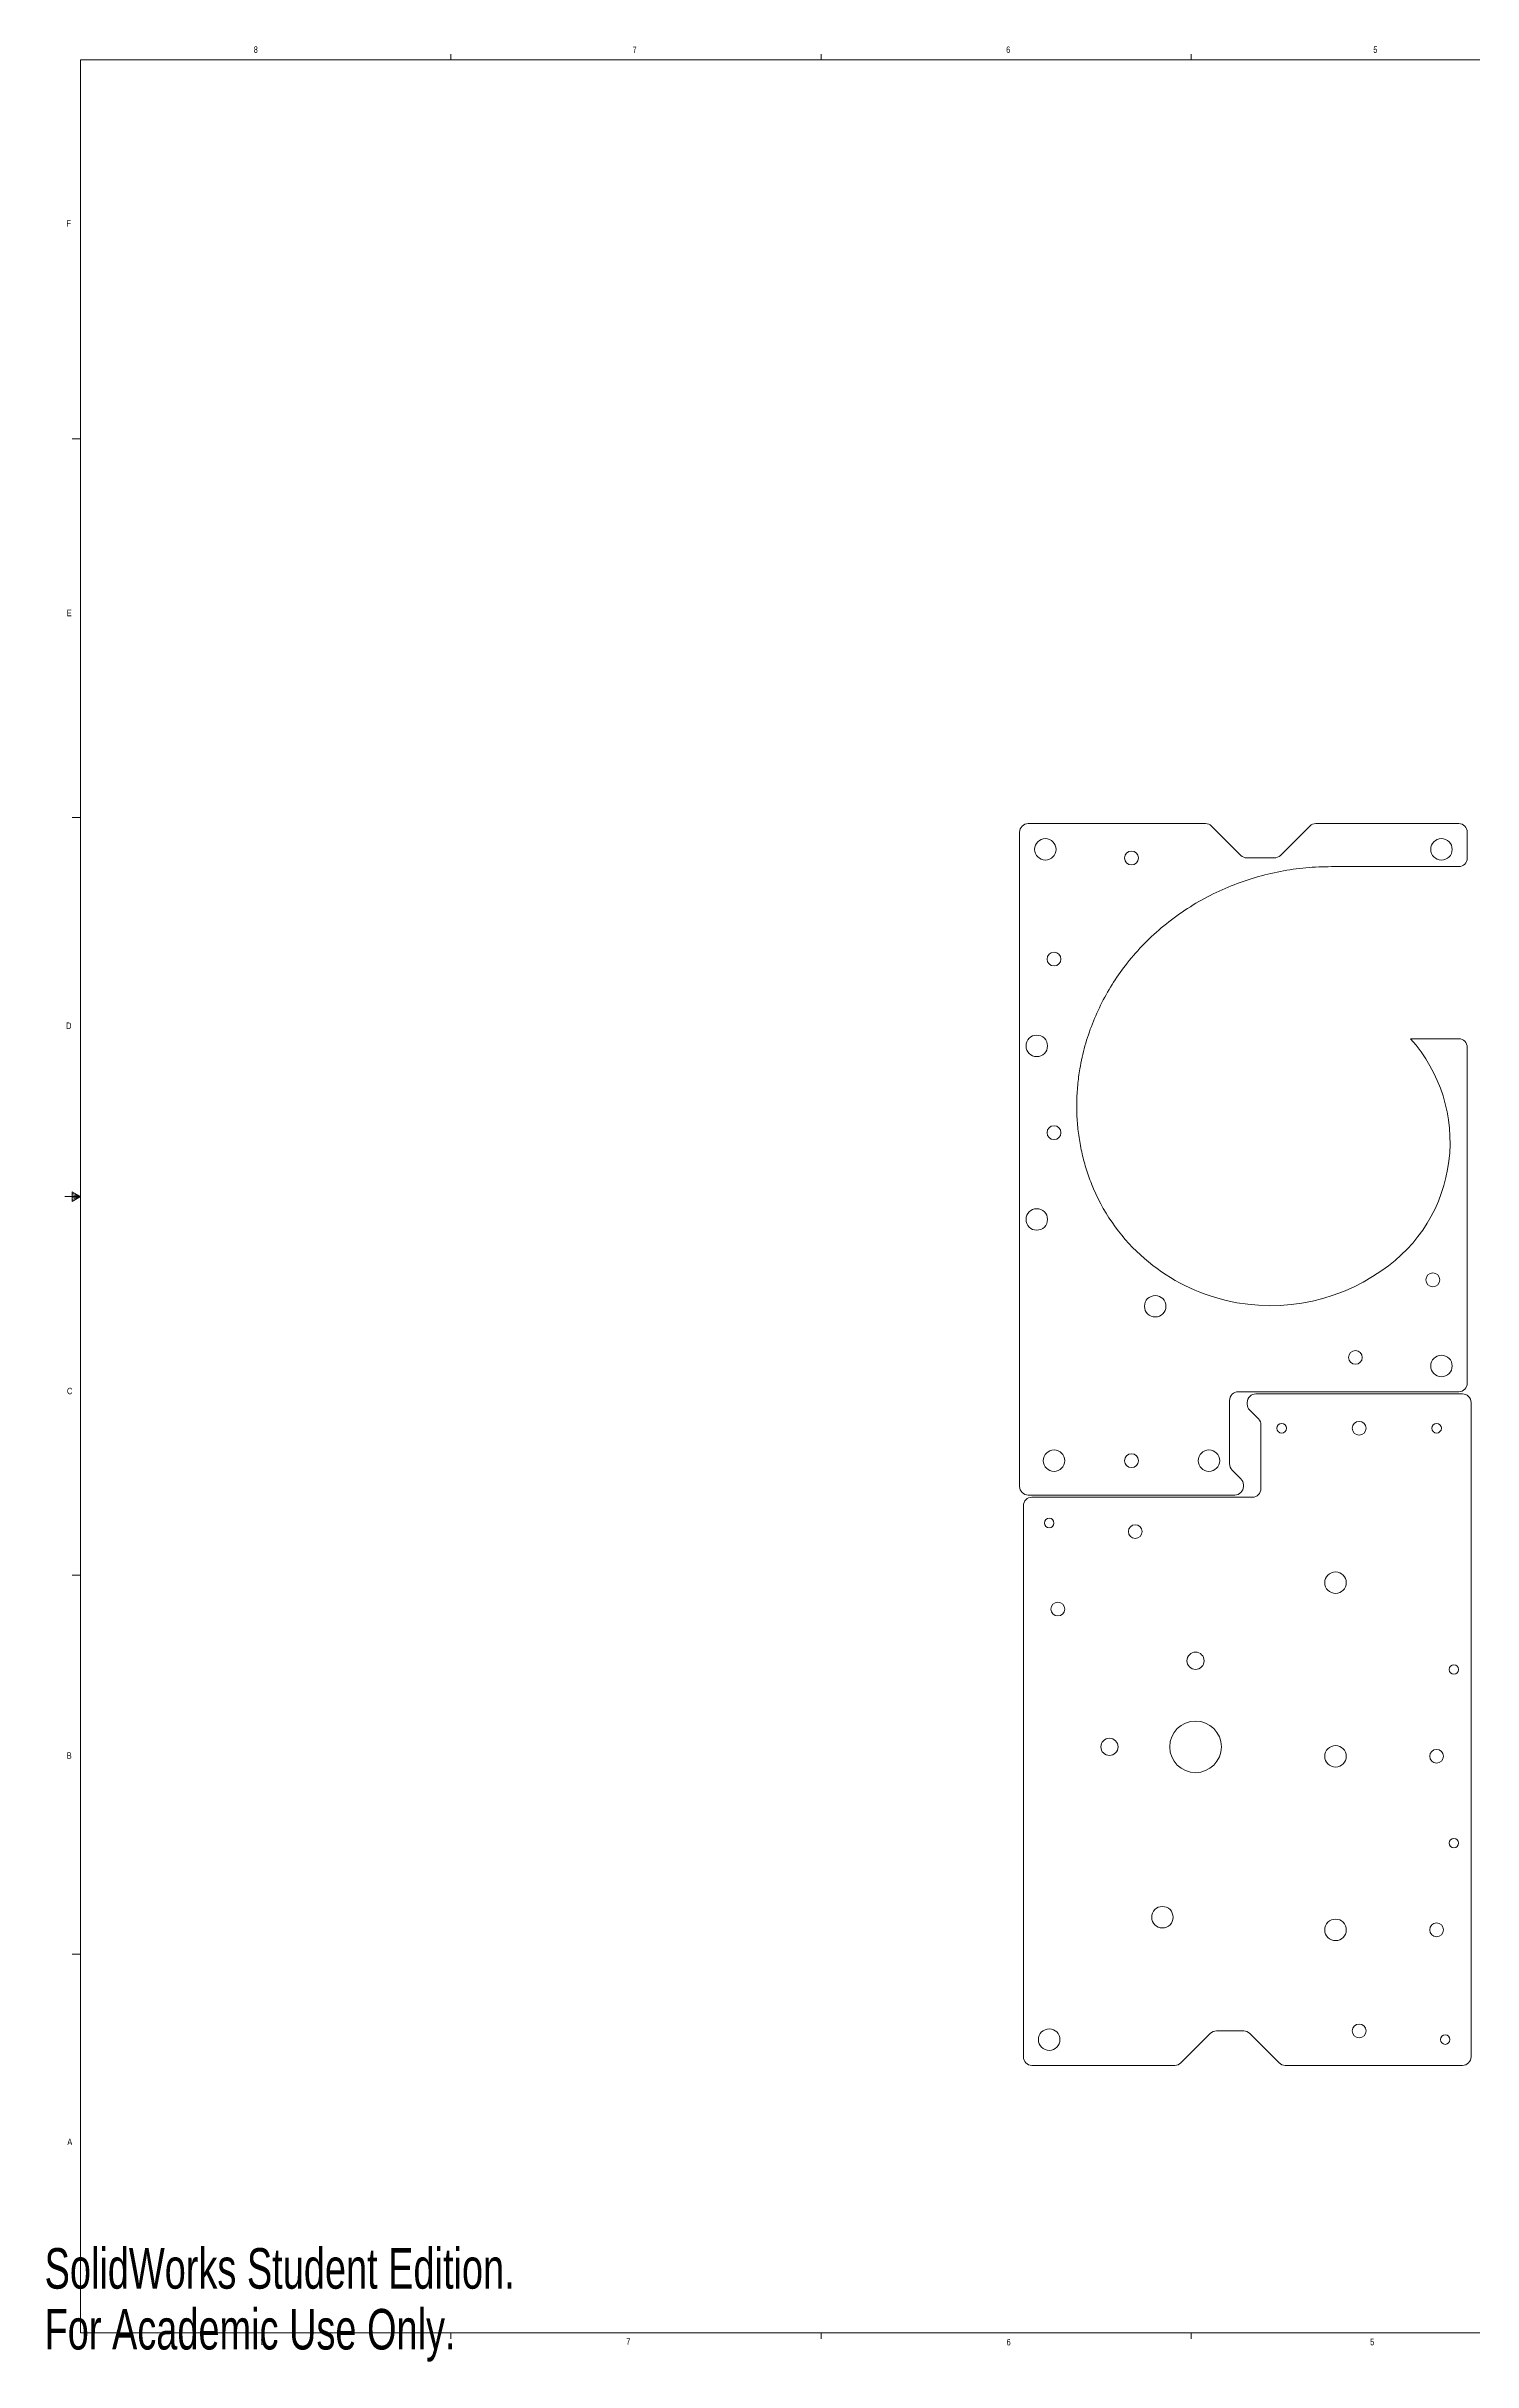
# Model space of a CAD drawing. Header units: inches. Extents: x 0 to 43.9, y 0 to 33.7.
# Drawn here: x 0.03 to 20.73, y -0.01 to 33.61 of the extents above; entities that cross this region are included whole.
import ezdxf

# ---------------------------------------------------------------- set-up
doc = ezdxf.new("R2010")
doc.units = ezdxf.units.IN
doc.header["$MEASUREMENT"] = 0
doc.styles.add('SLDTEXTSTYLE0', font='TXT', dxfattribs={"width": 0.75})
doc.styles.add('SLDTEXTSTYLE3', font='TXT', dxfattribs={"width": 0.7})

msp = doc.modelspace()

# ---------------------------------------------------------------- linework, layer by layer
at = {"color": 7, "linetype": 'Continuous', "lineweight": 0}
for p, q in [((0.523, 33.411), (43.523, 33.411)), ((0.523, 33.411), (0.523, 0.411)), ((5.898, 33.411), (5.898, 33.495)), ((11.273, 33.411), (11.273, 33.495)), ((16.648, 33.411), (16.648, 33.495)), ((0.523, 27.911), (0.398, 27.911)), ((0.523, 22.411), (0.398, 22.411)), ((0.523, 16.911), (0.294, 16.911)), ((0.399, 16.976), (0.399, 16.837)), ((0.523, 16.911), (0.399, 16.976)), ((0.399, 16.958), (0.523, 16.911)), ((0.399, 16.934), (0.523, 16.911)), ((0.399, 16.837), (0.523, 16.911)), ((0.399, 16.865), (0.523, 16.911)), ((0.399, 16.891), (0.523, 16.911)), ((0.523, 11.411), (0.398, 11.411)), ((0.523, 5.911), (0.398, 5.911)), ((43.523, 0.411), (0.523, 0.411)), ((5.898, 0.411), (5.898, 0.326)), ((11.273, 0.411), (11.273, 0.326)), ((16.648, 0.411), (16.648, 0.326))]:
    msp.add_line(p, q, dxfattribs=at)
at = {"color": 7, "linetype": 'Continuous', "lineweight": 15}
for p, q in [((14.155, 22.199), (14.155, 12.699)), ((16.853, 22.324), (14.28, 22.324)), ((16.942, 22.287), (17.368, 21.861)), ((17.942, 21.861), (18.368, 22.287)), ((20.53, 22.324), (18.457, 22.324)), ((20.655, 21.824), (20.655, 22.199)), ((17.457, 21.824), (17.853, 21.824)), ((18.684, 21.699), (20.53, 21.699)), ((20.53, 19.199), (19.832, 19.199)), ((20.655, 14.199), (20.655, 19.074)), ((17.205, 13.949), (17.205, 13.026)), ((17.33, 14.074), (20.53, 14.074)), ((17.46, 13.919), (17.46, 13.896)), ((17.624, 13.68), (17.497, 13.807)), ((20.585, 14.044), (17.585, 14.044)), ((20.71, 4.419), (20.71, 13.919)), ((17.66, 12.669), (17.66, 13.592)), ((17.242, 12.937), (17.368, 12.811)), ((14.28, 12.574), (17.28, 12.574)), ((17.535, 12.544), (14.335, 12.544)), ((17.405, 12.699), (17.405, 12.722)), ((14.21, 12.419), (14.21, 4.419)), ((16.924, 4.757), (16.497, 4.33)), ((17.409, 4.794), (17.012, 4.794)), ((17.924, 4.33), (17.497, 4.757)), ((14.335, 4.294), (16.409, 4.294)), ((18.012, 4.294), (20.585, 4.294))]:
    msp.add_line(p, q, dxfattribs=at)
for centre, radius in [((14.53, 21.949), 0.156), ((15.78, 21.824), 0.1), ((20.28, 21.949), 0.156), ((14.655, 20.356), 0.1), ((14.405, 19.096), 0.156), ((14.655, 17.836), 0.1), ((14.405, 16.576), 0.156), ((16.124, 15.316), 0.156), ((20.155, 15.699), 0.1), ((19.03, 14.574), 0.1), ((20.28, 14.449), 0.156), ((17.96, 13.544), 0.0689), ((19.085, 13.544), 0.1), ((20.21, 13.544), 0.0689), ((14.655, 13.074), 0.156), ((15.78, 13.074), 0.1), ((16.905, 13.074), 0.156), ((14.585, 12.169), 0.0689), ((15.835, 12.044), 0.1), ((18.742, 11.302), 0.156), ((14.71, 10.919), 0.1), ((16.71, 10.169), 0.125), ((20.46, 10.042), 0.0689), ((16.71, 8.919), 0.375), ((15.46, 8.919), 0.125), ((18.742, 8.782), 0.156), ((20.21, 8.782), 0.1), ((20.46, 7.522), 0.0689), ((16.229, 6.446), 0.156), ((18.742, 6.262), 0.156), ((20.21, 6.262), 0.1), ((14.585, 4.669), 0.156), ((19.085, 4.794), 0.1), ((20.335, 4.669), 0.0689)]:
    msp.add_circle(centre, radius, dxfattribs=at)
for centre, radius, start, end in [((14.28, 22.199), 0.125, 90, 180), ((16.853, 22.199), 0.125, 45, 90), ((18.457, 22.199), 0.125, 90, 135), ((20.53, 22.199), 0.125, 0, 90), ((17.457, 21.949), 0.125, 225, 270), ((17.853, 21.949), 0.125, 270, 315), ((20.53, 21.824), 0.125, 270, 0), ((18.155, 17.699), 2.25, 304.034, 41.8103), ((20.53, 19.074), 0.125, 0, 90), ((17.803, 18.125), 2.801, 201.5669, 305.1322), ((20.53, 14.199), 0.125, 270, 0), ((17.33, 13.949), 0.125, 90, 180), ((17.585, 13.919), 0.125, 90, 180), ((17.585, 13.896), 0.125, 180, 225), ((20.585, 13.919), 0.125, 0, 90), ((17.535, 13.592), 0.125, 0, 45), ((17.33, 13.026), 0.125, 180, 225), ((17.28, 12.722), 0.125, 0, 45), ((14.28, 12.699), 0.125, 180, 270), ((14.335, 12.419), 0.125, 90, 180), ((17.28, 12.699), 0.125, 270, 0), ((17.535, 12.669), 0.125, 270, 0), ((17.012, 4.669), 0.125, 90, 135), ((17.409, 4.669), 0.125, 45, 90), ((14.335, 4.419), 0.125, 180, 270), ((20.585, 4.419), 0.125, 270, 0), ((16.409, 4.419), 0.125, 270, 315), ((18.012, 4.419), 0.125, 225, 270)]:
    msp.add_arc(centre, radius, start, end, dxfattribs=at)
msp.add_open_spline([(15.198, 17.096), (15.17, 17.171), (15.114, 17.323), (15.054, 17.558), (15.011, 17.797), (14.987, 18.039), (14.982, 18.282), (14.996, 18.524), (15.032, 18.796), (15.099, 19.097), (15.207, 19.419), (15.346, 19.729), (15.516, 20.024), (15.721, 20.311), (15.964, 20.587), (16.245, 20.844), (16.551, 21.071), (16.878, 21.265), (17.222, 21.424), (17.577, 21.547), (17.941, 21.634), (18.311, 21.689), (18.56, 21.696), (18.684, 21.699)], degree=3, knots=[0, 0, 0, 0, 0.0357181, 0.0714363, 0.1071548, 0.1428736, 0.1785927, 0.2143118, 0.2500313, 0.3000279, 0.3500253, 0.4000233, 0.450022, 0.5000212, 0.5560156, 0.6120109, 0.6680068, 0.7240036, 0.7800009, 0.8349999, 0.8899994, 0.9449994, 1, 1, 1, 1], dxfattribs=at)

# ---------------------------------------------------------------- texts
at = {"color": 7, "linetype": 'Continuous', "lineweight": 0, "char_height": 0.0938, "attachment_point": 1, "style": 'SLDTEXTSTYLE0'}
for s, insert in [('8', (3.036, 33.607)), ('7', (8.536, 33.605)), ('6', (13.96, 33.606)), ('5', (19.291, 33.607)), ('F', (0.318, 31.084)), ('E', (0.322, 25.428)), ('D', (0.313, 19.436)), ('C', (0.325, 14.132)), ('B', (0.322, 8.84)), ('A', (0.33, 3.231)), ('8', (3.136, 0.329)), ('7', (8.444, 0.332)), ('6', (13.966, 0.323)), ('5', (19.245, 0.325))]:
    msp.add_mtext(s, dxfattribs=dict(at, insert=insert))
at = {"color": 7, "linetype": 'Continuous', "char_height": 0.5882, "attachment_point": 1, "style": 'SLDTEXTSTYLE3'}
for s, insert in [('SolidWorks Student Edition.', (0, 1.641)), ('For Academic Use Only.', (0, 0.758))]:
    msp.add_mtext(s, dxfattribs=dict(at, insert=insert))

doc.saveas('drawing.dxf')
